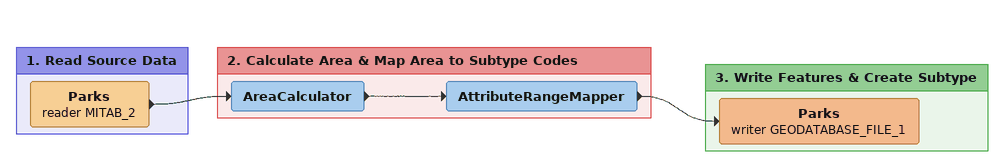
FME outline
Bookmark: 1. Read Source Data
Parks (reader MITAB_2)
    -> AreaCalculator

Bookmark: 2. Calculate Area & Map Area to Subtype Codes
AreaCalculator
    -> AttributeRangeMapper
AttributeRangeMapper
    -> Parks (writer GEODATABASE_FILE_1)

Bookmark: 3. Write Features & Create Subtype
Parks (writer GEODATABASE_FILE_1)
